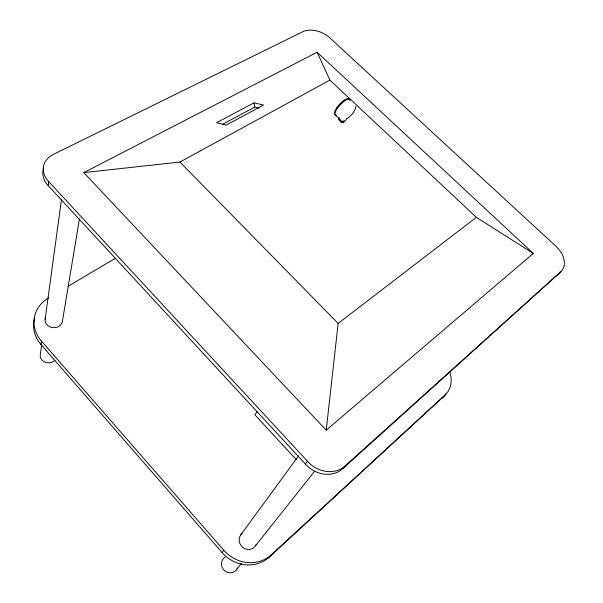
<?xml version="1.0" encoding="UTF-8"?>
<svg xmlns="http://www.w3.org/2000/svg" width="603" height="603" viewBox="0 0 603 603"><rect width="100%" height="100%" fill="white"/><g stroke="black" fill="none" stroke-linecap="round" stroke-linejoin="round"><path stroke-width="0.9" d="M355.951 106.301C355.265 111.487 351.052 115.437 347.268 118.716M326.223 430.188L338.14 323.427L476.37 217.329L533.278 253.433L326.223 430.188L83.787 172.609L317.14 52.227L533.278 253.433M48.263 185.679L48.737 181.631A25.688 19.311 11 0 1 53.757 154.217L302.322 31.974A20.276 13.198 23.8 0 1 330.24 38.245L555.695 246.009A22.929 15.663 37.3 0 1 560.684 271.855L343.077 468.38A27.331 23.562 40.8 0 1 305.314 463.941L48.263 185.679A25.545 19.258 10.9 0 1 43.763 167.988M449.672 371.561A30.308 23.803 39.6 0 1 444.908 395.221L269.428 556.991A34.333 31.891 47.8 0 1 222.1 552.559L41.019 344.577L41.486 341.14A36.738 30.926 7.5 0 1 48.745 297.739M41.667 344.607L40.295 354.677A8.186 7.017 3.8 0 0 45.217 362.222A8.186 7.017 3.8 0 0 54.873 360.202M45.15 319.115L61.498 199.442M79.438 218.904L62.365 321.595A8.698 7.289 5.9 0 1 51.843 327.452A8.698 7.289 5.9 0 1 45.489 317.879M346.687 118.452L345.692 120.51L342.172 122.59L338.404 119.017L339.052 117.645M342.172 122.59L343.092 120.472M257.006 411.495L255.009 414.909L296.367 459.765M222.1 552.559L223.766 550.222A34.544 32.034 47.4 0 0 271.388 554.707L444.908 395.221M240.461 535.276L298.591 455.838M305.314 463.941L307.409 461.182A27.497 23.645 40.7 0 0 345.383 465.674L560.684 271.855M236.873 569.232L241.524 563.383M255.566 545.685L314.66 471.229M343.077 468.38L345.383 465.674M269.428 556.991L271.388 554.707M343.944 100.807L345.097 100.03M68.199 286.229L115.211 258.401M83.787 172.609L179.943 162.041L329.871 80.116L476.37 217.329M222.439 124.376L254.745 107.1L259.094 108.11M253.991 102.842L216.59 122.695L226.133 125.145L263.586 105.035L253.991 102.842L254.745 107.1M338.404 119.017L339.074 118.738M335.351 115.09L341.042 120.479M179.943 162.041L338.14 323.427M48.737 181.631L307.409 461.182M41.486 341.14L223.766 550.222M317.14 52.227L329.871 80.116M237.529 567.943A8.653 8.163 55.9 0 1 224.504 570.642A8.653 8.163 55.9 0 1 225.296 556.991M41.019 344.577A36.519 30.821 7.3 0 1 34.71 317.924M445.73 393.804A30.142 23.743 39.7 0 1 442.293 398.04M256.245 544.328A9.226 8.578 50.1 0 1 243.054 547.584A9.226 8.578 50.1 0 1 241.916 533.572M560.262 271.689A22.824 15.64 37.4 0 1 557.79 274.96M344.441 121.045A2.721 1.869 25.9 0 1 342.685 122.077M341.351 121.806A2.721 1.869 25.9 0 1 339.353 119.492M339.949 104.854A9.904 3.113 -47.7 0 1 341.773 103.023M349.981 100.362A10.583 3.324 -47.7 0 0 345.866 100.083L343.996 101.334A10.583 3.324 -47.7 0 0 336.21 110.206A10.583 3.324 -47.7 0 0 336.225 115.407M337.039 107.922A9.904 3.113 -47.8 0 1 343.348 101.206M344.019 121.866A2.714 1.869 25.9 0 1 343.107 122.401M341.162 122.205A2.714 1.869 25.9 0 1 340.529 121.874M349.439 99.857A10.575 3.332 -47.8 0 0 345.315 99.57L343.446 100.822A10.575 3.332 -47.8 0 0 335.667 109.686A10.575 3.332 -47.8 0 0 335.69 114.894M343.529 122.371A2.698 1.862 25.9 0 1 343.009 122.575"/></g></svg>
